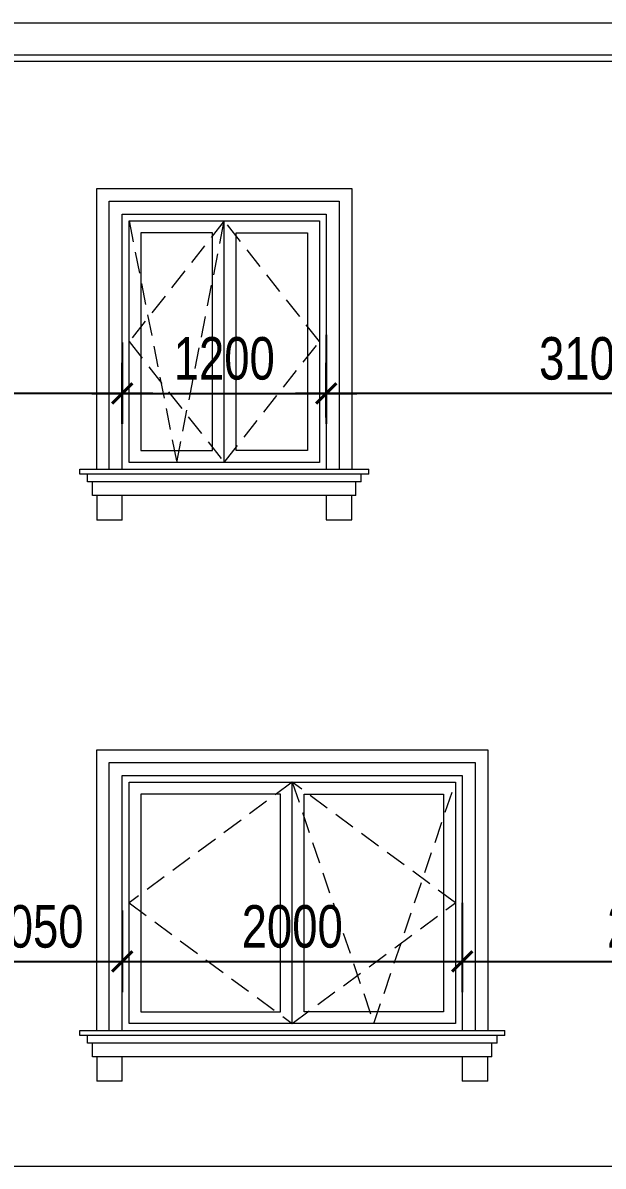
# Model space of a CAD drawing. Header units: millimetres. Extents: x -78046 to 260989, y -99288 to 158505.
# Drawn here: x 247679 to 251093, y -62981 to -56256 of the extents above; entities that cross this region are included whole.
import ezdxf
from ezdxf.xclip import XClip

# ---------------------------------------------------------------- set-up
doc = ezdxf.new("R2010")
doc.units = ezdxf.units.MM
doc.header["$LTSCALE"] = 100
doc.header["$XCLIPFRAME"] = 0
doc.header["$PDMODE"] = 98
doc.linetypes.add('HIDDEN', pattern=[0.375, 0.25, -0.125])
doc.layers.get('Defpoints').update_dxf_attribs({"lineweight": 13})
for name, color, linetype, lineweight in [('-DOOR', 137, 'Continuous', 9), ('-HATCH', 8, 'Continuous', 5), ('-HIDE', 3, 'HIDDEN', 13), ('-LINE1', 7, 'Continuous', 18)]:
    doc.layers.add(name, color=color, linetype=linetype, lineweight=lineweight)
doc.styles.add('AVANH', font='VHAVAN_2.TTF', dxfattribs={"width": 0.8})
doc.dimstyles.new('C_100A3', dxfattribs={"dimscale": 100, "dimtxt": 2.5, "dimasz": 1.2, "dimexe": 1.8, "dimexo": 0, "dimgap": 0.75, "dimtad": 1, "dimdec": 0, "dimzin": 0, "dimdsep": 46, "dimtxsty": 'AVANH', "dimblk": 'ARCHTICK', "dimcen": 0, "dimdle": 1.8, "dimclrd": 256, "dimclre": 256, "dimclrt": 7, "dimadec": 0, "dimazin": 0, "dimtfac": 0.0001, "dimtdec": 0, "dimtix": 1, "dimtmove": 2, "dimatfit": 3, "dimldrblk": 'ARCHTICK', "dimfxl": 1.8, "dimtolj": 1, "dimtzin": 0, "dimarcsym": 0})

# ---------------------------------------------------------------- blocks, each defined once
blk = doc.blocks.new('lancan')
for p, q in [((-1.1, 988.8), (6547.2, 988.8)), ((-1.1, 968.8), (6547.2, 968.8)), ((-1.1, 120), (6547.2, 120)), ((-1.1, 100), (6547.2, 100)), ((-1.1, 0), (6547.2, 0))]:
    blk.add_line(p, q)
blk = doc.blocks.new('_ARCHTICK')
at = {"const_width": 0.15}
blk.add_lwpolyline([(-0.5, -0.5), (0.5, 0.5)], dxfattribs=at)
blk = doc.blocks.new('*D261')
at = {"layer": 'Defpoints', "lineweight": -2, "transparency": 16777216}
for p, q in [((247213.3, -61476.7), (247213.3, -61957)), ((248263.6, -61476.8), (248263.6, -61957)), ((247033.3, -61777), (248443.6, -61777))]:
    blk.add_line(p, q, dxfattribs=at)
at = {"layer": 'Defpoints', "color": 0, "transparency": 16777216}
for p in [(247213.3, -61476.7), (248263.6, -61476.8), (248263.6, -61777)]:
    blk.add_point(p, dxfattribs=at)
at = {"layer": 'Defpoints', "lineweight": -2, "transparency": 16777216, "xscale": 120, "yscale": 120, "zscale": 120, "rotation": 180}
blk.add_blockref('_ARCHTICK', (247213.3, -61777), dxfattribs=at)
at = {"layer": 'Defpoints', "lineweight": -2, "transparency": 16777216, "xscale": 120, "yscale": 120, "zscale": 120}
blk.add_blockref('_ARCHTICK', (248263.6, -61777), dxfattribs=at)
at = {"layer": 'Defpoints', "color": 7, "transparency": 16777216, "insert": (247738.4, -61572.7), "char_height": 250, "attachment_point": 5, "style": 'AVANH'}
blk.add_mtext('\\A1;1050', dxfattribs=at)
blk = doc.blocks.new('*D262')
at = {"layer": 'Defpoints', "lineweight": -2, "transparency": 16777216}
for p, q in [((250263.8, -61432.7), (250263.8, -61957)), ((248263.6, -61476.8), (248263.6, -61957)), ((248083.6, -61777), (250443.8, -61777))]:
    blk.add_line(p, q, dxfattribs=at)
at = {"layer": 'Defpoints', "color": 0, "transparency": 16777216}
for p in [(250263.8, -61432.7), (248263.6, -61476.8), (250263.8, -61777)]:
    blk.add_point(p, dxfattribs=at)
at = {"layer": 'Defpoints', "lineweight": -2, "transparency": 16777216, "xscale": 120, "yscale": 120, "zscale": 120, "rotation": 180}
blk.add_blockref('_ARCHTICK', (248263.6, -61777), dxfattribs=at)
at = {"layer": 'Defpoints', "lineweight": -2, "transparency": 16777216, "xscale": 120, "yscale": 120, "zscale": 120}
blk.add_blockref('_ARCHTICK', (250263.8, -61777), dxfattribs=at)
at = {"layer": 'Defpoints', "color": 7, "transparency": 16777216, "insert": (249263.7, -61572.7), "char_height": 250, "attachment_point": 5, "style": 'AVANH'}
blk.add_mtext('\\A1;2000', dxfattribs=at)
blk = doc.blocks.new('*D263')
at = {"layer": 'Defpoints', "lineweight": -2, "transparency": 16777216}
for p, q in [((250263.8, -61432.7), (250263.8, -61957)), ((252563.3, -61432.6), (252563.3, -61957)), ((250083.8, -61777), (252743.3, -61777))]:
    blk.add_line(p, q, dxfattribs=at)
at = {"layer": 'Defpoints', "color": 0, "transparency": 16777216}
for p in [(250263.8, -61432.7), (252563.3, -61432.6), (252563.3, -61777)]:
    blk.add_point(p, dxfattribs=at)
at = {"layer": 'Defpoints', "lineweight": -2, "transparency": 16777216, "xscale": 120, "yscale": 120, "zscale": 120, "rotation": 180}
blk.add_blockref('_ARCHTICK', (250263.8, -61777), dxfattribs=at)
at = {"layer": 'Defpoints', "lineweight": -2, "transparency": 16777216, "xscale": 120, "yscale": 120, "zscale": 120}
blk.add_blockref('_ARCHTICK', (252563.3, -61777), dxfattribs=at)
at = {"layer": 'Defpoints', "color": 7, "transparency": 16777216, "insert": (251413.6, -61572.7), "char_height": 250, "attachment_point": 5, "style": 'AVANH'}
blk.add_mtext('\\A1;2300', dxfattribs=at)
blk = doc.blocks.new('*D265')
at = {"layer": 'Defpoints', "lineweight": -2, "transparency": 16777216}
for p, q in [((249463.8, -58091.3), (249463.8, -58615.6)), ((248263.6, -58135.4), (248263.6, -58615.6)), ((248083.6, -58435.6), (249643.8, -58435.6))]:
    blk.add_line(p, q, dxfattribs=at)
at = {"layer": 'Defpoints', "color": 0, "transparency": 16777216}
for p in [(249463.8, -58091.3), (248263.6, -58135.4), (249463.8, -58435.6)]:
    blk.add_point(p, dxfattribs=at)
at = {"layer": 'Defpoints', "lineweight": -2, "transparency": 16777216, "xscale": 120, "yscale": 120, "zscale": 120, "rotation": 180}
blk.add_blockref('_ARCHTICK', (248263.6, -58435.6), dxfattribs=at)
at = {"layer": 'Defpoints', "lineweight": -2, "transparency": 16777216, "xscale": 120, "yscale": 120, "zscale": 120}
blk.add_blockref('_ARCHTICK', (249463.8, -58435.6), dxfattribs=at)
at = {"layer": 'Defpoints', "color": 7, "transparency": 16777216, "insert": (248863.7, -58231.3), "char_height": 250, "attachment_point": 5, "style": 'AVANH'}
blk.add_mtext('\\A1;1200', dxfattribs=at)
blk = doc.blocks.new('*D252')
at = {"layer": 'Defpoints', "lineweight": -2, "transparency": 16777216}
for p, q in [((249463.8, -58576.6), (249463.8, -58255.6)), ((252563.3, -58576.6), (252563.3, -58255.6)), ((252743.3, -58435.6), (249283.8, -58435.6))]:
    blk.add_line(p, q, dxfattribs=at)
at = {"layer": 'Defpoints', "color": 0, "transparency": 16777216}
for p in [(249463.8, -58435.6), (249463.8, -58576.6), (252563.3, -58576.6)]:
    blk.add_point(p, dxfattribs=at)
at = {"layer": 'Defpoints', "lineweight": -2, "transparency": 16777216, "xscale": 120, "yscale": 120, "zscale": 120, "rotation": 180}
blk.add_blockref('_ARCHTICK', (249463.8, -58435.6), dxfattribs=at)
at = {"layer": 'Defpoints', "lineweight": -2, "transparency": 16777216, "xscale": 120, "yscale": 120, "zscale": 120}
blk.add_blockref('_ARCHTICK', (252563.3, -58435.6), dxfattribs=at)
at = {"layer": 'Defpoints', "color": 7, "transparency": 16777216, "insert": (251013.6, -58231.3), "char_height": 250, "attachment_point": 5, "style": 'AVANH'}
blk.add_mtext('\\A1;3100', dxfattribs=at)
blk = doc.blocks.new('*D253')
at = {"layer": 'Defpoints', "lineweight": -2, "transparency": 16777216}
for p, q in [((245264.1, -58568.3), (245264.1, -58255.6)), ((248263.6, -58615.6), (248263.6, -58255.6)), ((248443.6, -58435.6), (245084.1, -58435.6))]:
    blk.add_line(p, q, dxfattribs=at)
at = {"layer": 'Defpoints', "color": 0, "transparency": 16777216}
for p in [(245264.1, -58435.6), (245264.1, -58568.3), (248263.6, -58615.6)]:
    blk.add_point(p, dxfattribs=at)
at = {"layer": 'Defpoints', "lineweight": -2, "transparency": 16777216, "xscale": 120, "yscale": 120, "zscale": 120, "rotation": 180}
blk.add_blockref('_ARCHTICK', (245264.1, -58435.6), dxfattribs=at)
at = {"layer": 'Defpoints', "lineweight": -2, "transparency": 16777216, "xscale": 120, "yscale": 120, "zscale": 120}
blk.add_blockref('_ARCHTICK', (248263.6, -58435.6), dxfattribs=at)
at = {"layer": 'Defpoints', "color": 7, "transparency": 16777216, "insert": (246763.8, -58231.3), "char_height": 250, "attachment_point": 5, "style": 'AVANH'}
blk.add_mtext('\\A1;3000', dxfattribs=at)

msp = doc.modelspace()

# ---------------------------------------------------------------- linework, layer by layer
at = {"layer": '-DOOR', "lineweight": 9}
for p, q in [((248863.7, -58841.3), (248863.7, -57421.3)), ((249263.7, -62142.7), (249263.7, -60722.7))]:
    msp.add_line(p, q, dxfattribs=at)
for points in [[(248303.6, -58841.3), (248303.6, -57421.3), (249423.8, -57421.3), (249423.8, -58841.3), (248303.6, -58841.3)], [(248793.7, -57491.3), (248373.6, -57491.3), (248373.6, -58771.3), (248793.7, -58771.3)], [(248933.7, -57491.3), (249353.8, -57491.3), (249353.8, -58771.3), (248933.7, -58771.3)], [(248303.6, -62142.7), (248303.6, -60722.7), (250223.8, -60722.7), (250223.8, -62142.7), (248303.6, -62142.7)], [(249193.7, -60792.7), (248373.6, -60792.7), (248373.6, -62072.7), (249193.7, -62072.7)], [(249333.7, -60792.7), (250153.8, -60792.7), (250153.8, -62072.7), (249333.7, -62072.7)]]:
    msp.add_lwpolyline(points, close=True, dxfattribs=at)
at = {"layer": '-HATCH'}
for p, q in [((237408, -56256.1), (252563.3, -56256.1)), ((237530, -56443.6), (252563.3, -56443.6)), ((248187.3, -58881.3), (248187.3, -57305)), ((248187.3, -57305), (249540.1, -57305)), ((249540.1, -57305), (249540.1, -58881.3)), ((249668.8, -58911.3), (248058.6, -58911.3)), ((249638.8, -58956.3), (248088.6, -58956.3)), ((248187.3, -62182.7), (248187.3, -60606.4)), ((248187.3, -60606.4), (250340.1, -60606.4)), ((250340.1, -60606.4), (250340.1, -62182.7)), ((250468.8, -62212.7), (248058.6, -62212.7)), ((250438.8, -62257.7), (248088.6, -62257.7))]:
    msp.add_line(p, q, dxfattribs=at)
at = {"layer": '-HIDE', "ltscale": 5}
for points in [[(248863.7, -57421.3), (248303.6, -58131.3), (248863.7, -58841.3), (249423.8, -58131.3), (248863.7, -57421.3)], [(248303.6, -57421.3), (248583.6, -58841.3), (248863.7, -57421.3)], [(249263.7, -60722.7), (248303.6, -61432.7), (249263.7, -62142.7), (250223.8, -61432.7), (249263.7, -60722.7)], [(249263.7, -60722.7), (249743.7, -62142.7), (250223.8, -60722.7)]]:
    msp.add_lwpolyline(points, dxfattribs=at)
at = {"layer": '-LINE1', "color": 0, "lineweight": 20}
for p, q in [((237563.3, -56481.1), (252563.3, -56481.1)), ((248113.6, -58881.3), (248113.6, -57231.3)), ((248113.6, -57231.3), (249613.8, -57231.3)), ((249613.8, -57231.3), (249613.8, -58881.3)), ((248013.6, -58911.3), (248013.6, -58881.3)), ((248013.6, -58881.3), (249713.8, -58881.3)), ((248058.6, -58911.3), (248013.6, -58911.3)), ((248058.6, -58956.3), (248058.6, -58911.3)), ((249668.8, -58956.3), (249668.8, -58911.3)), ((249713.8, -58911.3), (249668.8, -58911.3)), ((249713.8, -58911.3), (249713.8, -58881.3)), ((248088.6, -58956.3), (248058.6, -58956.3)), ((248088.6, -59036.3), (248088.6, -58956.3)), ((249638.8, -59036.3), (249638.8, -58956.3)), ((249668.8, -58956.3), (249638.8, -58956.3)), ((248113.6, -59036.3), (248088.6, -59036.3)), ((248113.6, -59036.3), (248113.6, -59037.1)), ((248263.6, -59036.3), (248113.6, -59036.3)), ((248113.6, -59037.1), (248113.6, -59180.6)), ((249463.8, -59036.3), (248263.6, -59036.3)), ((248263.6, -59180.6), (248263.6, -59036.3)), ((249463.8, -59035.2), (249613.8, -59035.2)), ((249613.8, -59036.3), (249463.8, -59036.3)), ((249463.8, -59036.3), (249463.8, -59179.5)), ((249638.8, -59036.3), (249613.8, -59036.3)), ((249613.8, -59179.5), (249613.8, -59036.3)), ((248263.6, -59180.6), (248113.6, -59180.6)), ((249613.8, -59180.6), (249463.8, -59180.6)), ((248113.6, -62182.7), (248113.6, -60532.7)), ((248113.6, -60532.7), (250413.8, -60532.7)), ((250413.8, -60532.7), (250413.8, -62182.7)), ((248013.6, -62212.7), (248013.6, -62182.7)), ((248013.6, -62182.7), (250513.8, -62182.7)), ((250513.8, -62212.7), (250513.8, -62182.7)), ((248058.6, -62212.7), (248013.6, -62212.7)), ((248058.6, -62257.7), (248058.6, -62212.7)), ((248088.6, -62257.7), (248058.6, -62257.7)), ((248088.6, -62337.7), (248088.6, -62257.7)), ((250438.8, -62337.7), (250438.8, -62257.7)), ((250468.8, -62257.7), (250438.8, -62257.7)), ((250468.8, -62257.7), (250468.8, -62212.7)), ((250513.8, -62212.7), (250468.8, -62212.7)), ((248113.6, -62337.7), (248088.6, -62337.7)), ((248113.6, -62337.7), (248113.6, -62338.5)), ((248263.6, -62337.7), (248113.6, -62337.7)), ((248113.6, -62338.5), (248113.6, -62482)), ((250263.8, -62337.7), (248263.6, -62337.7)), ((248263.6, -62482), (248263.6, -62337.7)), ((250263.8, -62336.5), (250413.8, -62336.5)), ((250413.8, -62337.7), (250263.8, -62337.7)), ((250263.8, -62337.7), (250263.8, -62480.9)), ((250438.8, -62337.7), (250413.8, -62337.7)), ((250413.8, -62480.9), (250413.8, -62337.7)), ((248263.6, -62482), (248113.6, -62482)), ((250413.8, -62482), (250263.8, -62482)), ((235915, -62981.3), (252563.3, -62981.3))]:
    msp.add_line(p, q, dxfattribs=at)
for points in [[(248263.6, -58881.3), (248263.6, -57381.3), (249463.8, -57381.3), (249463.8, -58881.3)], [(248263.6, -62182.7), (248263.6, -60682.7), (250263.8, -60682.7), (250263.8, -62182.7)]]:
    msp.add_lwpolyline(points, dxfattribs=at)

# ---------------------------------------------------------------- block references
at = {"layer": '-HATCH', "color": 2}
ref = msp.add_blockref('lancan', (241931.3, -62946.1), dxfattribs=at)
XClip(ref).set_block_clipping_path([(582.4846733163, -35.398332183), (2082.1354565184, 1052.1524007141)])
ref = msp.add_blockref('lancan', (244280.8, -62946.1), dxfattribs=at)
XClip(ref).set_block_clipping_path([(582.4846733163, -35.398332183), (2082.1354565184, 1052.1524007141)])

# ---------------------------------------------------------------- dimensions: what is measured, and where the dimension line sits
at = {"layer": 'Defpoints', "color": 2}
for base, p1, p2, picture, middle in [((245264.0624, -58435.6368), (248263.5977, -58615.6368), (245264.0624, -58568.3265), '*D253', (246763.8301, -58231.3407)), ((249463.8, -58435.6), (248263.6, -58135.4), (249463.8, -58091.3), '*D265', (248863.7, -58231.3)), ((249463.8003, -58435.6368), (252563.3321, -58576.614), (249463.8003, -58576.614), '*D252', (251013.5662, -58231.3407)), ((248263.6, -61777), (247213.3, -61476.7), (248263.6, -61476.8), '*D261', (247738.4, -61572.7)), ((250263.8, -61777), (248263.6, -61476.8), (250263.8, -61432.7), '*D262', (249263.7, -61572.7)), ((252563.3321, -61777.0168), (250263.8003, -61432.6774), (252563.3321, -61432.6139), '*D263', (251413.5662, -61572.7207))]:
    dim = msp.add_linear_dim(base=base, p1=p1, p2=p2, dimstyle='C_100A3', dxfattribs=at)
    dim.commit()
    dim.dimension.update_dxf_attribs({"geometry": picture, "text_midpoint": middle})

doc.saveas('drawing.dxf')
